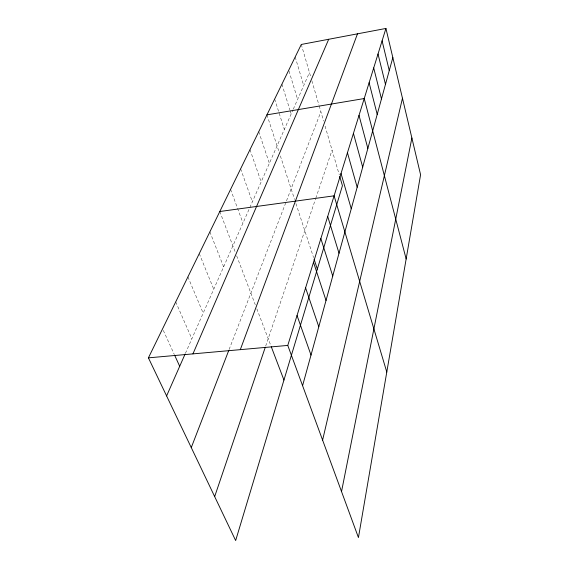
<?xml version="1.0" encoding="UTF-8"?>
<svg xmlns="http://www.w3.org/2000/svg" width="569" height="569" viewBox="0 0 569 569"><rect width="100%" height="100%" fill="white"/><g stroke="black" fill="none" stroke-linecap="round" stroke-linejoin="round"><path stroke-width="0.43" stroke-dasharray="2.85 2.13" d="M265.673 346.108L315.511 199.036M315.788 198.232L332.083 150.152M229.122 349.501L320.888 111.737M185.423 353.335L292.957 109.917M293.312 109.106L309.472 72.54M163.31 330.404L174.235 354.323M175.714 301.897L191.86 338.761M187.905 276.897L203.176 313.135M199.264 253.61L213.745 289.223M209.876 231.86L223.624 266.854M219.798 211.512L235.41 252.515M236.668 255.83L255.275 304.714M256.847 308.846L270.965 345.938M230.587 189.392L237.23 207.465M237.536 208.282L242.97 223.069M240.63 168.815L252.366 201.796M249.99 149.619L261.15 181.924M258.753 131.667L269.365 163.31M266.953 114.846L278.725 150.885M280.368 155.913L294.593 199.456M295.923 203.538L313.569 257.558M274.656 99.049L284.336 129.433M281.911 84.191L289.877 109.838M290.14 110.663L291.164 113.971M288.995 71.018L297.608 99.383M295.19 56.964L303.704 85.592M301.286 44.46L310.916 77.498M311.876 80.805L318.925 105.002M319.173 105.841L323.597 121.033M325.077 126.112L339.266 174.811"/><path stroke-width="0.85" d="M341.528 491.573L411.885 137.997M322.602 440.114L402.461 98.224M302.587 385.682L392.838 57.59M385.931 28.45L420.583 174.719L358.442 537.563L287.772 345.419L385.931 28.45L301.286 44.46L148.417 357.851L235.658 540.55L342.431 185.672L339.75 176.482M214.669 496.602L265.111 347.766M240.303 349.651L357.474 33.834M191.269 447.59L228.802 350.326M192.948 353.875L328.704 39.275M166.603 395.932L185.06 354.138M266.953 114.846L364.224 98.544L406.152 258.987M219.798 211.512L334.095 195.828L386.785 372.048M148.417 357.851L287.772 345.419M174.598 355.12L179.697 366.287M271.271 346.741L283.945 380.049M297.039 315.503L311.001 355.077M305.589 287.886L318.789 326.762M314.102 259.201L317.331 269.087M313.512 262.316L326.023 300.489M320.859 238.575L332.744 276.036M327.708 216.462L339.017 253.233M341.023 173.467L351.251 208.752M347.453 152.712L357.176 187.229M353.434 133.402L362.695 167.172M359.011 115.386L367.851 148.431M369.117 82.761L377.204 114.412M373.705 67.939L381.465 98.935M378.022 53.998L385.476 84.354M382.091 40.854L389.26 70.592"/></g></svg>
